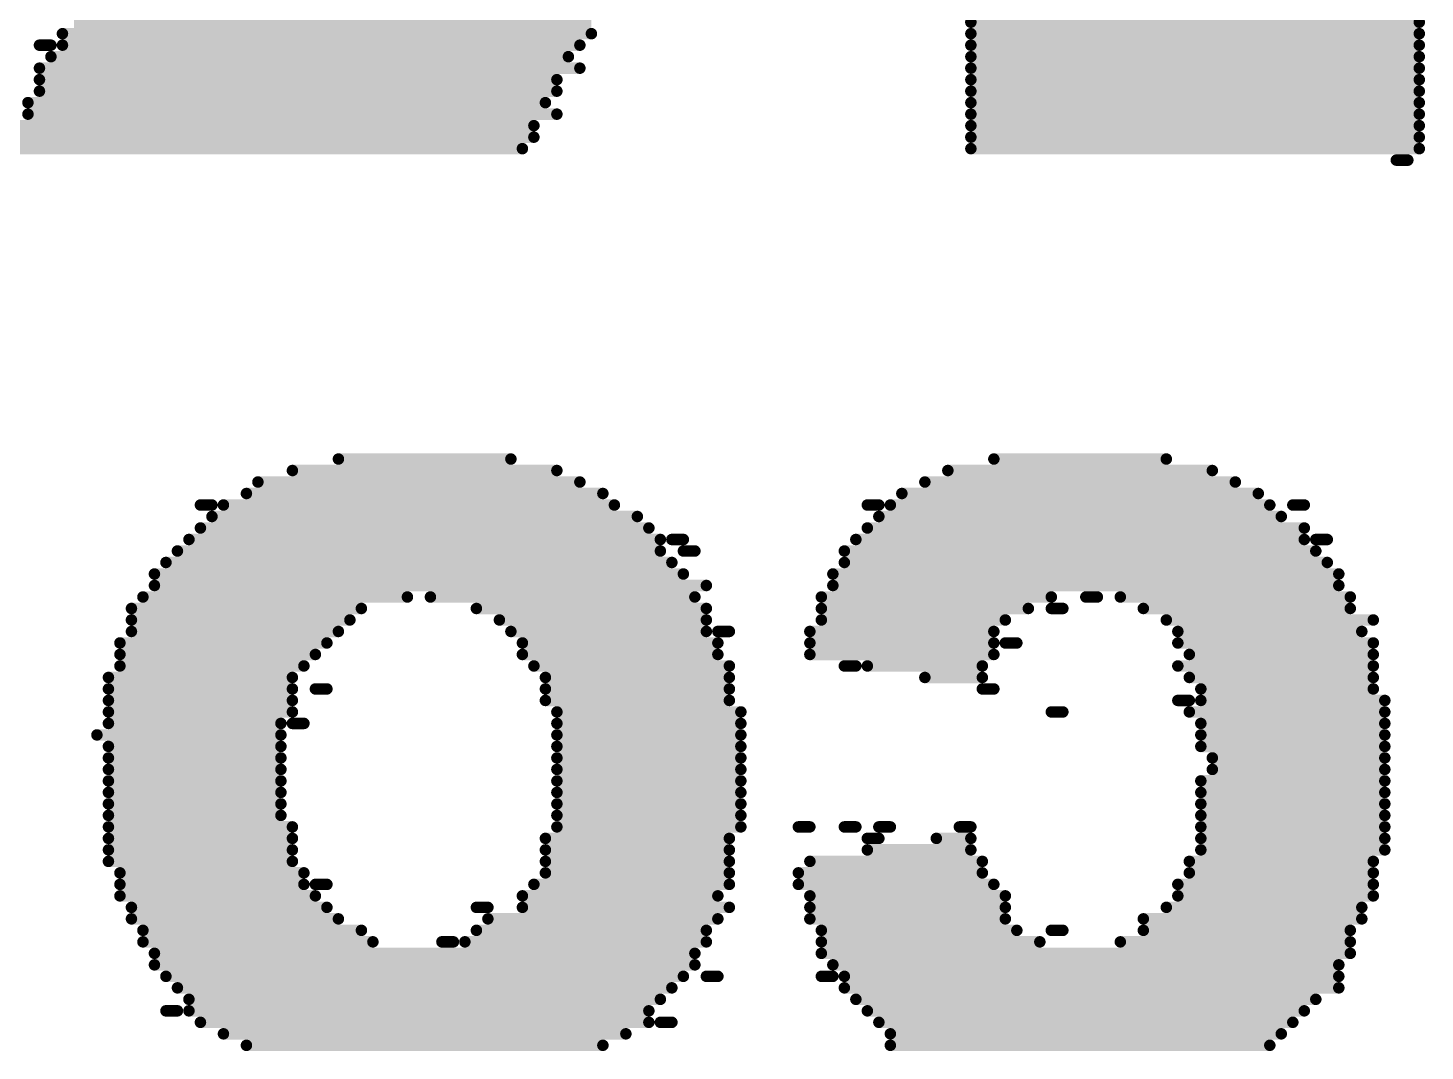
# Model space of a CAD drawing. Header units: inches. Extents: x -5 to 433, y -20 to 71.
# Drawn here: x 15.353 to 18.439, y 50.057 to 52.318 of the extents above; entities that cross this region are included whole.
import ezdxf

# ---------------------------------------------------------------- set-up
doc = ezdxf.new("R2010")
doc.units = ezdxf.units.IN
doc.layers.add('Bottom Overlay', color=54, linetype='Continuous')

msp = doc.modelspace()

# ---------------------------------------------------------------- linework, layer by layer
at = {"layer": 'Bottom Overlay', "const_width": 0.0254}
for points in [[(15.4546, 52.3304), (16.5976, 52.3304)], [(17.4358, 52.3304), (18.4264, 52.3304)], [(15.4292, 52.305), (16.5976, 52.305)], [(17.4358, 52.305), (18.4264, 52.305)], [(15.3784, 52.2796), (15.4038, 52.2796)], [(15.4292, 52.2796), (16.5722, 52.2796)], [(17.4358, 52.2796), (18.4264, 52.2796)], [(15.4038, 52.2542), (16.5468, 52.2542)], [(17.4358, 52.2542), (18.4264, 52.2542)], [(15.3784, 52.2288), (16.5722, 52.2288)], [(17.4358, 52.2288), (18.4264, 52.2288)], [(15.3784, 52.2034), (16.5214, 52.2034)], [(15.3784, 52.178), (16.5214, 52.178)], [(17.4358, 52.2034), (18.4264, 52.2034)], [(17.4358, 52.178), (18.4264, 52.178)], [(15.353, 52.1526), (16.496, 52.1526)], [(17.4358, 52.1526), (18.4264, 52.1526)], [(15.353, 52.1272), (16.5214, 52.1272)], [(17.4358, 52.1272), (18.4264, 52.1272)], [(15.3276, 52.1018), (16.4706, 52.1018)], [(17.4358, 52.1018), (18.4264, 52.1018)], [(15.3276, 52.0764), (16.4706, 52.0764)], [(15.3276, 52.051), (16.4452, 52.051)], [(17.4358, 52.0764), (18.4264, 52.0764)], [(17.4358, 52.051), (18.4264, 52.051)], [(18.3756, 52.0256), (18.401, 52.0256)], [(16.0388, 51.3652), (16.4198, 51.3652)], [(17.4866, 51.3652), (17.8676, 51.3652)], [(15.861, 51.3144), (16.5722, 51.3144)], [(15.9372, 51.3398), (16.5214, 51.3398)], [(17.3342, 51.3144), (18.02, 51.3144)], [(17.385, 51.3398), (17.9692, 51.3398)], [(15.8356, 51.289), (16.623, 51.289)], [(17.2834, 51.289), (18.0708, 51.289)], [(15.734, 51.2636), (15.7594, 51.2636)], [(15.7848, 51.2636), (16.6484, 51.2636)], [(17.2072, 51.2636), (17.2326, 51.2636)], [(17.258, 51.2636), (18.0962, 51.2636)], [(18.147, 51.2636), (18.1724, 51.2636)], [(15.7594, 51.2382), (16.6992, 51.2382)], [(17.2326, 51.2382), (18.1216, 51.2382)], [(15.7086, 51.1874), (16.75, 51.1874)], [(15.734, 51.2128), (16.7246, 51.2128)], [(16.7754, 51.1874), (16.8008, 51.1874)], [(17.1818, 51.1874), (18.1724, 51.1874)], [(17.2072, 51.2128), (18.1724, 51.2128)], [(18.1978, 51.1874), (18.2232, 51.1874)], [(15.6832, 51.162), (16.75, 51.162)], [(16.8008, 51.162), (16.8262, 51.162)], [(17.1564, 51.162), (18.1978, 51.162)], [(15.6578, 51.1366), (16.7754, 51.1366)], [(17.1564, 51.1366), (18.2232, 51.1366)], [(15.6324, 51.1112), (16.8008, 51.1112)], [(17.131, 51.1112), (18.2486, 51.1112)], [(15.6324, 51.0858), (16.8516, 51.0858)], [(17.131, 51.0858), (18.2486, 51.0858)], [(15.5816, 51.035), (16.0896, 51.035)], [(15.607, 51.0604), (16.1912, 51.0604)], [(16.242, 51.0604), (16.8262, 51.0604)], [(16.3436, 51.035), (16.8516, 51.035)], [(17.1056, 51.0604), (17.6136, 51.0604)], [(17.1056, 51.035), (17.5628, 51.035)], [(17.6136, 51.035), (17.639, 51.035)], [(17.6898, 51.0604), (17.7152, 51.0604)], [(17.766, 51.0604), (18.274, 51.0604)], [(17.8168, 51.035), (18.274, 51.035)], [(15.5816, 51.0096), (16.0642, 51.0096)], [(16.3944, 51.0096), (16.8516, 51.0096)], [(17.1056, 51.0096), (17.512, 51.0096)], [(17.8676, 51.0096), (18.3248, 51.0096)], [(15.5816, 50.9842), (16.0388, 50.9842)], [(16.4198, 50.9842), (16.8516, 50.9842)], [(16.877, 50.9842), (16.9024, 50.9842)], [(17.0802, 50.9842), (17.4866, 50.9842)], [(17.893, 50.9842), (18.2994, 50.9842)], [(15.5562, 50.9588), (16.0134, 50.9588)], [(16.4452, 50.9588), (16.877, 50.9588)], [(17.0802, 50.9588), (17.4866, 50.9588)], [(17.512, 50.9588), (17.5374, 50.9588)], [(17.893, 50.9588), (18.3248, 50.9588)], [(15.5562, 50.9334), (15.988, 50.9334)], [(15.5562, 50.908), (15.9626, 50.908)], [(16.4452, 50.9334), (16.877, 50.9334)], [(16.4706, 50.908), (16.9024, 50.908)], [(17.0802, 50.9334), (17.4866, 50.9334)], [(17.1564, 50.908), (17.1818, 50.908)], [(17.2072, 50.908), (17.4612, 50.908)], [(17.893, 50.908), (18.3248, 50.908)], [(17.9184, 50.9334), (18.3248, 50.9334)], [(15.5308, 50.8826), (15.9372, 50.8826)], [(16.496, 50.8826), (16.9024, 50.8826)], [(17.3342, 50.8826), (17.4612, 50.8826)], [(17.9184, 50.8826), (18.3248, 50.8826)], [(15.5308, 50.8572), (15.9372, 50.8572)], [(15.988, 50.8572), (16.0134, 50.8572)], [(16.496, 50.8572), (16.9024, 50.8572)], [(17.4612, 50.8572), (17.4866, 50.8572)], [(17.9438, 50.8572), (18.3248, 50.8572)], [(15.5308, 50.8318), (15.9372, 50.8318)], [(16.496, 50.8318), (16.9024, 50.8318)], [(17.893, 50.8318), (17.9184, 50.8318)], [(17.9438, 50.8318), (18.3502, 50.8318)], [(15.5308, 50.8064), (15.9372, 50.8064)], [(16.5214, 50.8064), (16.9278, 50.8064)], [(17.6136, 50.8064), (17.639, 50.8064)], [(17.9184, 50.8064), (18.3502, 50.8064)], [(15.5054, 50.7556), (15.9118, 50.7556)], [(15.5308, 50.781), (15.9118, 50.781)], [(15.9372, 50.781), (15.9626, 50.781)], [(16.5214, 50.781), (16.9278, 50.781)], [(16.5214, 50.7556), (16.9278, 50.7556)], [(17.9438, 50.781), (18.3502, 50.781)], [(17.9438, 50.7556), (18.3502, 50.7556)], [(15.5308, 50.7302), (15.9118, 50.7302)], [(16.5214, 50.7302), (16.9278, 50.7302)], [(17.9438, 50.7302), (18.3502, 50.7302)], [(15.5308, 50.7048), (15.9118, 50.7048)], [(16.5214, 50.7048), (16.9278, 50.7048)], [(17.9692, 50.7048), (18.3502, 50.7048)], [(15.5308, 50.6794), (15.9118, 50.6794)], [(16.5214, 50.6794), (16.9278, 50.6794)], [(17.9692, 50.6794), (18.3502, 50.6794)], [(15.5308, 50.654), (15.9118, 50.654)], [(16.5214, 50.654), (16.9278, 50.654)], [(17.9438, 50.654), (18.3502, 50.654)], [(15.5308, 50.6286), (15.9118, 50.6286)], [(15.5308, 50.6032), (15.9118, 50.6032)], [(16.5214, 50.6286), (16.9278, 50.6286)], [(16.5214, 50.6032), (16.9278, 50.6032)], [(17.9438, 50.6286), (18.3502, 50.6286)], [(17.9438, 50.6032), (18.3502, 50.6032)], [(15.5308, 50.5778), (15.9118, 50.5778)], [(16.5214, 50.5778), (16.9278, 50.5778)], [(17.9438, 50.5778), (18.3502, 50.5778)], [(15.5308, 50.5524), (15.9372, 50.5524)], [(16.5214, 50.5524), (16.9278, 50.5524)], [(17.0548, 50.5524), (17.0802, 50.5524)], [(17.1564, 50.5524), (17.1818, 50.5524)], [(17.2326, 50.5524), (17.258, 50.5524)], [(17.4104, 50.5524), (17.4358, 50.5524)], [(17.9438, 50.5524), (18.3502, 50.5524)], [(15.5308, 50.527), (15.9372, 50.527)], [(16.496, 50.527), (16.9024, 50.527)], [(17.2072, 50.527), (17.2326, 50.527)], [(17.3596, 50.527), (17.4358, 50.527)], [(17.9438, 50.527), (18.3502, 50.527)], [(15.5308, 50.5016), (15.9372, 50.5016)], [(15.5308, 50.4762), (15.9372, 50.4762)], [(16.496, 50.5016), (16.9024, 50.5016)], [(16.496, 50.4762), (16.9024, 50.4762)], [(17.0802, 50.4762), (17.4612, 50.4762)], [(17.2072, 50.5016), (17.4358, 50.5016)], [(17.9184, 50.4762), (18.3248, 50.4762)], [(17.9438, 50.5016), (18.3502, 50.5016)], [(15.5562, 50.4508), (15.9626, 50.4508)], [(16.496, 50.4508), (16.9024, 50.4508)], [(17.0548, 50.4508), (17.4612, 50.4508)], [(17.9184, 50.4508), (18.3248, 50.4508)], [(15.5562, 50.4254), (15.9626, 50.4254)], [(15.988, 50.4254), (16.0134, 50.4254)], [(16.4706, 50.4254), (16.9024, 50.4254)], [(17.0548, 50.4254), (17.4866, 50.4254)], [(17.893, 50.4254), (18.3248, 50.4254)], [(15.5562, 50.4), (15.988, 50.4)], [(16.4452, 50.4), (16.877, 50.4)], [(17.0802, 50.4), (17.512, 50.4)], [(17.893, 50.4), (18.3248, 50.4)], [(15.5816, 50.3746), (16.0134, 50.3746)], [(16.3436, 50.3746), (16.369, 50.3746)], [(16.4452, 50.3746), (16.9024, 50.3746)], [(17.0802, 50.3746), (17.512, 50.3746)], [(17.8676, 50.3746), (18.2994, 50.3746)], [(15.5816, 50.3492), (16.0388, 50.3492)], [(15.607, 50.3238), (16.0896, 50.3238)], [(16.3436, 50.3238), (16.8516, 50.3238)], [(16.369, 50.3492), (16.877, 50.3492)], [(17.0802, 50.3492), (17.512, 50.3492)], [(17.1056, 50.3238), (17.5374, 50.3238)], [(17.6136, 50.3238), (17.639, 50.3238)], [(17.8168, 50.3492), (18.2994, 50.3492)], [(17.8168, 50.3238), (18.274, 50.3238)], [(15.607, 50.2984), (16.115, 50.2984)], [(16.2674, 50.2984), (16.2928, 50.2984)], [(16.3182, 50.2984), (16.8516, 50.2984)], [(17.1056, 50.2984), (17.5882, 50.2984)], [(17.766, 50.2984), (18.274, 50.2984)], [(15.6324, 50.273), (16.8262, 50.273)], [(17.1056, 50.273), (18.274, 50.273)], [(15.6324, 50.2476), (16.8262, 50.2476)], [(17.131, 50.2476), (18.2486, 50.2476)], [(15.6578, 50.2222), (16.8008, 50.2222)], [(16.8516, 50.2222), (16.877, 50.2222)], [(17.1056, 50.2222), (17.131, 50.2222)], [(17.1564, 50.2222), (18.2486, 50.2222)], [(15.6832, 50.1968), (16.7754, 50.1968)], [(15.7086, 50.1714), (16.75, 50.1714)], [(17.1564, 50.1968), (18.2486, 50.1968)], [(17.1818, 50.1714), (18.1978, 50.1714)], [(15.6578, 50.146), (15.6832, 50.146)], [(15.7086, 50.146), (16.7246, 50.146)], [(17.2072, 50.146), (18.1724, 50.146)], [(15.734, 50.1206), (16.7246, 50.1206)], [(16.75, 50.1206), (16.7754, 50.1206)], [(17.2326, 50.1206), (18.147, 50.1206)], [(15.7848, 50.0952), (16.6738, 50.0952)], [(17.258, 50.0952), (18.1216, 50.0952)], [(15.8356, 50.0698), (16.623, 50.0698)], [(17.258, 50.0698), (18.0962, 50.0698)]]:
    msp.add_lwpolyline(points, dxfattribs=at)
at = {"layer": 'Bottom Overlay', "const_width": 0.0127}
for points in [[(17.4295, 52.3304, 1), (17.4422, 52.3304, 1)], [(18.4201, 52.3304, 1), (18.4328, 52.3304, 1)], [(15.4229, 52.305, 1), (15.4356, 52.305, 1)], [(16.5913, 52.305, 1), (16.604, 52.305, 1)], [(17.4295, 52.305, 1), (17.4422, 52.305, 1)], [(18.4201, 52.305, 1), (18.4328, 52.305, 1)], [(15.3721, 52.2796, 1), (15.3848, 52.2796, 1)], [(15.3975, 52.2796, 1), (15.4102, 52.2796, 1)], [(15.4229, 52.2796, 1), (15.4356, 52.2796, 1)], [(16.5659, 52.2796, 1), (16.5786, 52.2796, 1)], [(17.4295, 52.2796, 1), (17.4422, 52.2796, 1)], [(18.4201, 52.2796, 1), (18.4328, 52.2796, 1)], [(15.3975, 52.2542, 1), (15.4102, 52.2542, 1)], [(16.5405, 52.2542, 1), (16.5532, 52.2542, 1)], [(17.4295, 52.2542, 1), (17.4422, 52.2542, 1)], [(18.4201, 52.2542, 1), (18.4328, 52.2542, 1)], [(15.3721, 52.2288, 1), (15.3848, 52.2288, 1)], [(16.5659, 52.2288, 1), (16.5786, 52.2288, 1)], [(17.4295, 52.2288, 1), (17.4422, 52.2288, 1)], [(18.4201, 52.2288, 1), (18.4328, 52.2288, 1)], [(15.3721, 52.2034, 1), (15.3848, 52.2034, 1)], [(15.3721, 52.178, 1), (15.3848, 52.178, 1)], [(16.5151, 52.2034, 1), (16.5278, 52.2034, 1)], [(16.5151, 52.178, 1), (16.5278, 52.178, 1)], [(17.4295, 52.2034, 1), (17.4422, 52.2034, 1)], [(17.4295, 52.178, 1), (17.4422, 52.178, 1)], [(18.4201, 52.2034, 1), (18.4328, 52.2034, 1)], [(18.4201, 52.178, 1), (18.4328, 52.178, 1)], [(15.3467, 52.1526, 1), (15.3594, 52.1526, 1)], [(16.4897, 52.1526, 1), (16.5024, 52.1526, 1)], [(17.4295, 52.1526, 1), (17.4422, 52.1526, 1)], [(18.4201, 52.1526, 1), (18.4328, 52.1526, 1)], [(15.3467, 52.1272, 1), (15.3594, 52.1272, 1)], [(16.5151, 52.1272, 1), (16.5278, 52.1272, 1)], [(17.4295, 52.1272, 1), (17.4422, 52.1272, 1)], [(18.4201, 52.1272, 1), (18.4328, 52.1272, 1)], [(16.4643, 52.1018, 1), (16.477, 52.1018, 1)], [(17.4295, 52.1018, 1), (17.4422, 52.1018, 1)], [(18.4201, 52.1018, 1), (18.4328, 52.1018, 1)], [(16.4389, 52.051, 1), (16.4516, 52.051, 1)], [(16.4643, 52.0764, 1), (16.477, 52.0764, 1)], [(17.4295, 52.0764, 1), (17.4422, 52.0764, 1)], [(17.4295, 52.051, 1), (17.4422, 52.051, 1)], [(18.4201, 52.0764, 1), (18.4328, 52.0764, 1)], [(18.4201, 52.051, 1), (18.4328, 52.051, 1)], [(18.3693, 52.0256, 1), (18.382, 52.0256, 1)], [(18.3947, 52.0256, 1), (18.4074, 52.0256, 1)], [(16.0325, 51.3652, 1), (16.0452, 51.3652, 1)], [(16.4135, 51.3652, 1), (16.4262, 51.3652, 1)], [(17.4803, 51.3652, 1), (17.493, 51.3652, 1)], [(17.8613, 51.3652, 1), (17.874, 51.3652, 1)], [(15.8547, 51.3144, 1), (15.8674, 51.3144, 1)], [(15.9309, 51.3398, 1), (15.9436, 51.3398, 1)], [(16.5151, 51.3398, 1), (16.5278, 51.3398, 1)], [(16.5659, 51.3144, 1), (16.5786, 51.3144, 1)], [(17.3279, 51.3144, 1), (17.3406, 51.3144, 1)], [(17.3787, 51.3398, 1), (17.3914, 51.3398, 1)], [(17.9629, 51.3398, 1), (17.9756, 51.3398, 1)], [(18.0137, 51.3144, 1), (18.0264, 51.3144, 1)], [(15.8293, 51.289, 1), (15.842, 51.289, 1)], [(16.6167, 51.289, 1), (16.6294, 51.289, 1)], [(17.2771, 51.289, 1), (17.2898, 51.289, 1)], [(18.0645, 51.289, 1), (18.0772, 51.289, 1)], [(15.7277, 51.2636, 1), (15.7404, 51.2636, 1)], [(15.7531, 51.2636, 1), (15.7658, 51.2636, 1)], [(15.7785, 51.2636, 1), (15.7912, 51.2636, 1)], [(16.6421, 51.2636, 1), (16.6548, 51.2636, 1)], [(17.2009, 51.2636, 1), (17.2136, 51.2636, 1)], [(17.2263, 51.2636, 1), (17.239, 51.2636, 1)], [(17.2517, 51.2636, 1), (17.2644, 51.2636, 1)], [(18.0899, 51.2636, 1), (18.1026, 51.2636, 1)], [(18.1407, 51.2636, 1), (18.1534, 51.2636, 1)], [(18.1661, 51.2636, 1), (18.1788, 51.2636, 1)], [(15.7531, 51.2382, 1), (15.7658, 51.2382, 1)], [(16.6929, 51.2382, 1), (16.7056, 51.2382, 1)], [(17.2263, 51.2382, 1), (17.239, 51.2382, 1)], [(18.1153, 51.2382, 1), (18.128, 51.2382, 1)], [(15.7023, 51.1874, 1), (15.715, 51.1874, 1)], [(15.7277, 51.2128, 1), (15.7404, 51.2128, 1)], [(16.7183, 51.2128, 1), (16.731, 51.2128, 1)], [(16.7437, 51.1874, 1), (16.7564, 51.1874, 1)], [(16.7691, 51.1874, 1), (16.7818, 51.1874, 1)], [(16.7945, 51.1874, 1), (16.8072, 51.1874, 1)], [(17.1755, 51.1874, 1), (17.1882, 51.1874, 1)], [(17.2009, 51.2128, 1), (17.2136, 51.2128, 1)], [(18.1661, 51.2128, 1), (18.1788, 51.2128, 1)], [(18.1661, 51.1874, 1), (18.1788, 51.1874, 1)], [(18.1915, 51.1874, 1), (18.2042, 51.1874, 1)], [(18.2169, 51.1874, 1), (18.2296, 51.1874, 1)], [(15.6769, 51.162, 1), (15.6896, 51.162, 1)], [(16.7437, 51.162, 1), (16.7564, 51.162, 1)], [(16.7945, 51.162, 1), (16.8072, 51.162, 1)], [(16.8199, 51.162, 1), (16.8326, 51.162, 1)], [(17.1501, 51.162, 1), (17.1628, 51.162, 1)], [(18.1915, 51.162, 1), (18.2042, 51.162, 1)], [(15.6515, 51.1366, 1), (15.6642, 51.1366, 1)], [(16.7691, 51.1366, 1), (16.7818, 51.1366, 1)], [(17.1501, 51.1366, 1), (17.1628, 51.1366, 1)], [(18.2169, 51.1366, 1), (18.2296, 51.1366, 1)], [(15.6261, 51.1112, 1), (15.6388, 51.1112, 1)], [(16.7945, 51.1112, 1), (16.8072, 51.1112, 1)], [(17.1247, 51.1112, 1), (17.1374, 51.1112, 1)], [(18.2423, 51.1112, 1), (18.255, 51.1112, 1)], [(15.6261, 51.0858, 1), (15.6388, 51.0858, 1)], [(16.8453, 51.0858, 1), (16.858, 51.0858, 1)], [(17.1247, 51.0858, 1), (17.1374, 51.0858, 1)], [(18.2423, 51.0858, 1), (18.255, 51.0858, 1)], [(15.5753, 51.035, 1), (15.588, 51.035, 1)], [(15.6007, 51.0604, 1), (15.6134, 51.0604, 1)], [(16.0833, 51.035, 1), (16.096, 51.035, 1)], [(16.1849, 51.0604, 1), (16.1976, 51.0604, 1)], [(16.2357, 51.0604, 1), (16.2484, 51.0604, 1)], [(16.3373, 51.035, 1), (16.35, 51.035, 1)], [(16.8199, 51.0604, 1), (16.8326, 51.0604, 1)], [(16.8453, 51.035, 1), (16.858, 51.035, 1)], [(17.0993, 51.0604, 1), (17.112, 51.0604, 1)], [(17.0993, 51.035, 1), (17.112, 51.035, 1)], [(17.5565, 51.035, 1), (17.5692, 51.035, 1)], [(17.6073, 51.0604, 1), (17.62, 51.0604, 1)], [(17.6073, 51.035, 1), (17.62, 51.035, 1)], [(17.6327, 51.035, 1), (17.6454, 51.035, 1)], [(17.6835, 51.0604, 1), (17.6962, 51.0604, 1)], [(17.7089, 51.0604, 1), (17.7216, 51.0604, 1)], [(17.7597, 51.0604, 1), (17.7724, 51.0604, 1)], [(17.8105, 51.035, 1), (17.8232, 51.035, 1)], [(18.2677, 51.0604, 1), (18.2804, 51.0604, 1)], [(18.2677, 51.035, 1), (18.2804, 51.035, 1)], [(15.5753, 51.0096, 1), (15.588, 51.0096, 1)], [(16.0579, 51.0096, 1), (16.0706, 51.0096, 1)], [(16.3881, 51.0096, 1), (16.4008, 51.0096, 1)], [(16.8453, 51.0096, 1), (16.858, 51.0096, 1)], [(17.0993, 51.0096, 1), (17.112, 51.0096, 1)], [(17.5057, 51.0096, 1), (17.5184, 51.0096, 1)], [(17.8613, 51.0096, 1), (17.874, 51.0096, 1)], [(18.3185, 51.0096, 1), (18.3312, 51.0096, 1)], [(15.5753, 50.9842, 1), (15.588, 50.9842, 1)], [(16.0325, 50.9842, 1), (16.0452, 50.9842, 1)], [(16.4135, 50.9842, 1), (16.4262, 50.9842, 1)], [(16.8453, 50.9842, 1), (16.858, 50.9842, 1)], [(16.8707, 50.9842, 1), (16.8834, 50.9842, 1)], [(16.8961, 50.9842, 1), (16.9088, 50.9842, 1)], [(17.0739, 50.9842, 1), (17.0866, 50.9842, 1)], [(17.4803, 50.9842, 1), (17.493, 50.9842, 1)], [(17.8867, 50.9842, 1), (17.8994, 50.9842, 1)], [(18.2931, 50.9842, 1), (18.3058, 50.9842, 1)], [(15.5499, 50.9588, 1), (15.5626, 50.9588, 1)], [(16.0071, 50.9588, 1), (16.0198, 50.9588, 1)], [(16.4389, 50.9588, 1), (16.4516, 50.9588, 1)], [(16.8707, 50.9588, 1), (16.8834, 50.9588, 1)], [(17.0739, 50.9588, 1), (17.0866, 50.9588, 1)], [(17.4803, 50.9588, 1), (17.493, 50.9588, 1)], [(17.5057, 50.9588, 1), (17.5184, 50.9588, 1)], [(17.5311, 50.9588, 1), (17.5438, 50.9588, 1)], [(17.8867, 50.9588, 1), (17.8994, 50.9588, 1)], [(18.3185, 50.9588, 1), (18.3312, 50.9588, 1)], [(15.5499, 50.9334, 1), (15.5626, 50.9334, 1)], [(15.5499, 50.908, 1), (15.5626, 50.908, 1)], [(15.9563, 50.908, 1), (15.969, 50.908, 1)], [(15.9817, 50.9334, 1), (15.9944, 50.9334, 1)], [(16.4389, 50.9334, 1), (16.4516, 50.9334, 1)], [(16.4643, 50.908, 1), (16.477, 50.908, 1)], [(16.8707, 50.9334, 1), (16.8834, 50.9334, 1)], [(16.8961, 50.908, 1), (16.9088, 50.908, 1)], [(17.0739, 50.9334, 1), (17.0866, 50.9334, 1)], [(17.1501, 50.908, 1), (17.1628, 50.908, 1)], [(17.1755, 50.908, 1), (17.1882, 50.908, 1)], [(17.2009, 50.908, 1), (17.2136, 50.908, 1)], [(17.4549, 50.908, 1), (17.4676, 50.908, 1)], [(17.4803, 50.9334, 1), (17.493, 50.9334, 1)], [(17.8867, 50.908, 1), (17.8994, 50.908, 1)], [(17.9121, 50.9334, 1), (17.9248, 50.9334, 1)], [(18.3185, 50.9334, 1), (18.3312, 50.9334, 1)], [(18.3185, 50.908, 1), (18.3312, 50.908, 1)], [(15.5245, 50.8826, 1), (15.5372, 50.8826, 1)], [(15.9309, 50.8826, 1), (15.9436, 50.8826, 1)], [(16.4897, 50.8826, 1), (16.5024, 50.8826, 1)], [(16.8961, 50.8826, 1), (16.9088, 50.8826, 1)], [(17.3279, 50.8826, 1), (17.3406, 50.8826, 1)], [(17.4549, 50.8826, 1), (17.4676, 50.8826, 1)], [(17.9121, 50.8826, 1), (17.9248, 50.8826, 1)], [(18.3185, 50.8826, 1), (18.3312, 50.8826, 1)], [(15.5245, 50.8572, 1), (15.5372, 50.8572, 1)], [(15.9309, 50.8572, 1), (15.9436, 50.8572, 1)], [(15.9817, 50.8572, 1), (15.9944, 50.8572, 1)], [(16.0071, 50.8572, 1), (16.0198, 50.8572, 1)], [(16.4897, 50.8572, 1), (16.5024, 50.8572, 1)], [(16.8961, 50.8572, 1), (16.9088, 50.8572, 1)], [(17.4549, 50.8572, 1), (17.4676, 50.8572, 1)], [(17.4803, 50.8572, 1), (17.493, 50.8572, 1)], [(17.9375, 50.8572, 1), (17.9502, 50.8572, 1)], [(18.3185, 50.8572, 1), (18.3312, 50.8572, 1)], [(15.5245, 50.8318, 1), (15.5372, 50.8318, 1)], [(15.9309, 50.8318, 1), (15.9436, 50.8318, 1)], [(16.4897, 50.8318, 1), (16.5024, 50.8318, 1)], [(16.8961, 50.8318, 1), (16.9088, 50.8318, 1)], [(17.8867, 50.8318, 1), (17.8994, 50.8318, 1)], [(17.9121, 50.8318, 1), (17.9248, 50.8318, 1)], [(17.9375, 50.8318, 1), (17.9502, 50.8318, 1)], [(18.3439, 50.8318, 1), (18.3566, 50.8318, 1)], [(15.5245, 50.8064, 1), (15.5372, 50.8064, 1)], [(15.9309, 50.8064, 1), (15.9436, 50.8064, 1)], [(16.5151, 50.8064, 1), (16.5278, 50.8064, 1)], [(16.9215, 50.8064, 1), (16.9342, 50.8064, 1)], [(17.6073, 50.8064, 1), (17.62, 50.8064, 1)], [(17.6327, 50.8064, 1), (17.6454, 50.8064, 1)], [(17.9121, 50.8064, 1), (17.9248, 50.8064, 1)], [(18.3439, 50.8064, 1), (18.3566, 50.8064, 1)], [(15.4991, 50.7556, 1), (15.5118, 50.7556, 1)], [(15.5245, 50.781, 1), (15.5372, 50.781, 1)], [(15.9055, 50.781, 1), (15.9182, 50.781, 1)], [(15.9055, 50.7556, 1), (15.9182, 50.7556, 1)], [(15.9309, 50.781, 1), (15.9436, 50.781, 1)], [(15.9563, 50.781, 1), (15.969, 50.781, 1)], [(16.5151, 50.781, 1), (16.5278, 50.781, 1)], [(16.5151, 50.7556, 1), (16.5278, 50.7556, 1)], [(16.9215, 50.781, 1), (16.9342, 50.781, 1)], [(16.9215, 50.7556, 1), (16.9342, 50.7556, 1)], [(17.9375, 50.781, 1), (17.9502, 50.781, 1)], [(17.9375, 50.7556, 1), (17.9502, 50.7556, 1)], [(18.3439, 50.781, 1), (18.3566, 50.781, 1)], [(18.3439, 50.7556, 1), (18.3566, 50.7556, 1)], [(15.5245, 50.7302, 1), (15.5372, 50.7302, 1)], [(15.9055, 50.7302, 1), (15.9182, 50.7302, 1)], [(16.5151, 50.7302, 1), (16.5278, 50.7302, 1)], [(16.9215, 50.7302, 1), (16.9342, 50.7302, 1)], [(17.9375, 50.7302, 1), (17.9502, 50.7302, 1)], [(18.3439, 50.7302, 1), (18.3566, 50.7302, 1)], [(15.5245, 50.7048, 1), (15.5372, 50.7048, 1)], [(15.9055, 50.7048, 1), (15.9182, 50.7048, 1)], [(16.5151, 50.7048, 1), (16.5278, 50.7048, 1)], [(16.9215, 50.7048, 1), (16.9342, 50.7048, 1)], [(17.9629, 50.7048, 1), (17.9756, 50.7048, 1)], [(18.3439, 50.7048, 1), (18.3566, 50.7048, 1)], [(15.5245, 50.6794, 1), (15.5372, 50.6794, 1)], [(15.9055, 50.6794, 1), (15.9182, 50.6794, 1)], [(16.5151, 50.6794, 1), (16.5278, 50.6794, 1)], [(16.9215, 50.6794, 1), (16.9342, 50.6794, 1)], [(17.9629, 50.6794, 1), (17.9756, 50.6794, 1)], [(18.3439, 50.6794, 1), (18.3566, 50.6794, 1)], [(15.5245, 50.654, 1), (15.5372, 50.654, 1)], [(15.9055, 50.654, 1), (15.9182, 50.654, 1)], [(16.5151, 50.654, 1), (16.5278, 50.654, 1)], [(16.9215, 50.654, 1), (16.9342, 50.654, 1)], [(17.9375, 50.654, 1), (17.9502, 50.654, 1)], [(18.3439, 50.654, 1), (18.3566, 50.654, 1)], [(15.5245, 50.6286, 1), (15.5372, 50.6286, 1)], [(15.5245, 50.6032, 1), (15.5372, 50.6032, 1)], [(15.9055, 50.6286, 1), (15.9182, 50.6286, 1)], [(15.9055, 50.6032, 1), (15.9182, 50.6032, 1)], [(16.5151, 50.6286, 1), (16.5278, 50.6286, 1)], [(16.5151, 50.6032, 1), (16.5278, 50.6032, 1)], [(16.9215, 50.6286, 1), (16.9342, 50.6286, 1)], [(16.9215, 50.6032, 1), (16.9342, 50.6032, 1)], [(17.9375, 50.6286, 1), (17.9502, 50.6286, 1)], [(17.9375, 50.6032, 1), (17.9502, 50.6032, 1)], [(18.3439, 50.6286, 1), (18.3566, 50.6286, 1)], [(18.3439, 50.6032, 1), (18.3566, 50.6032, 1)], [(15.5245, 50.5778, 1), (15.5372, 50.5778, 1)], [(15.9055, 50.5778, 1), (15.9182, 50.5778, 1)], [(16.5151, 50.5778, 1), (16.5278, 50.5778, 1)], [(16.9215, 50.5778, 1), (16.9342, 50.5778, 1)], [(17.9375, 50.5778, 1), (17.9502, 50.5778, 1)], [(18.3439, 50.5778, 1), (18.3566, 50.5778, 1)], [(15.5245, 50.5524, 1), (15.5372, 50.5524, 1)], [(15.9309, 50.5524, 1), (15.9436, 50.5524, 1)], [(16.5151, 50.5524, 1), (16.5278, 50.5524, 1)], [(16.9215, 50.5524, 1), (16.9342, 50.5524, 1)], [(17.0485, 50.5524, 1), (17.0612, 50.5524, 1)], [(17.0739, 50.5524, 1), (17.0866, 50.5524, 1)], [(17.1501, 50.5524, 1), (17.1628, 50.5524, 1)], [(17.1755, 50.5524, 1), (17.1882, 50.5524, 1)], [(17.2263, 50.5524, 1), (17.239, 50.5524, 1)], [(17.2517, 50.5524, 1), (17.2644, 50.5524, 1)], [(17.4041, 50.5524, 1), (17.4168, 50.5524, 1)], [(17.4295, 50.5524, 1), (17.4422, 50.5524, 1)], [(17.9375, 50.5524, 1), (17.9502, 50.5524, 1)], [(18.3439, 50.5524, 1), (18.3566, 50.5524, 1)], [(15.5245, 50.527, 1), (15.5372, 50.527, 1)], [(15.9309, 50.527, 1), (15.9436, 50.527, 1)], [(16.4897, 50.527, 1), (16.5024, 50.527, 1)], [(16.8961, 50.527, 1), (16.9088, 50.527, 1)], [(17.2009, 50.527, 1), (17.2136, 50.527, 1)], [(17.2263, 50.527, 1), (17.239, 50.527, 1)], [(17.3533, 50.527, 1), (17.366, 50.527, 1)], [(17.4295, 50.527, 1), (17.4422, 50.527, 1)], [(17.9375, 50.527, 1), (17.9502, 50.527, 1)], [(18.3439, 50.527, 1), (18.3566, 50.527, 1)], [(15.5245, 50.5016, 1), (15.5372, 50.5016, 1)], [(15.5245, 50.4762, 1), (15.5372, 50.4762, 1)], [(15.9309, 50.5016, 1), (15.9436, 50.5016, 1)], [(15.9309, 50.4762, 1), (15.9436, 50.4762, 1)], [(16.4897, 50.5016, 1), (16.5024, 50.5016, 1)], [(16.4897, 50.4762, 1), (16.5024, 50.4762, 1)], [(16.8961, 50.5016, 1), (16.9088, 50.5016, 1)], [(16.8961, 50.4762, 1), (16.9088, 50.4762, 1)], [(17.0739, 50.4762, 1), (17.0866, 50.4762, 1)], [(17.2009, 50.5016, 1), (17.2136, 50.5016, 1)], [(17.4295, 50.5016, 1), (17.4422, 50.5016, 1)], [(17.4549, 50.4762, 1), (17.4676, 50.4762, 1)], [(17.9121, 50.4762, 1), (17.9248, 50.4762, 1)], [(17.9375, 50.5016, 1), (17.9502, 50.5016, 1)], [(18.3185, 50.4762, 1), (18.3312, 50.4762, 1)], [(18.3439, 50.5016, 1), (18.3566, 50.5016, 1)], [(15.5499, 50.4508, 1), (15.5626, 50.4508, 1)], [(15.9563, 50.4508, 1), (15.969, 50.4508, 1)], [(16.4897, 50.4508, 1), (16.5024, 50.4508, 1)], [(16.8961, 50.4508, 1), (16.9088, 50.4508, 1)], [(17.0485, 50.4508, 1), (17.0612, 50.4508, 1)], [(17.4549, 50.4508, 1), (17.4676, 50.4508, 1)], [(17.9121, 50.4508, 1), (17.9248, 50.4508, 1)], [(18.3185, 50.4508, 1), (18.3312, 50.4508, 1)], [(15.5499, 50.4254, 1), (15.5626, 50.4254, 1)], [(15.9563, 50.4254, 1), (15.969, 50.4254, 1)], [(15.9817, 50.4254, 1), (15.9944, 50.4254, 1)], [(16.0071, 50.4254, 1), (16.0198, 50.4254, 1)], [(16.4643, 50.4254, 1), (16.477, 50.4254, 1)], [(16.8961, 50.4254, 1), (16.9088, 50.4254, 1)], [(17.0485, 50.4254, 1), (17.0612, 50.4254, 1)], [(17.4803, 50.4254, 1), (17.493, 50.4254, 1)], [(17.8867, 50.4254, 1), (17.8994, 50.4254, 1)], [(18.3185, 50.4254, 1), (18.3312, 50.4254, 1)], [(15.5499, 50.4, 1), (15.5626, 50.4, 1)], [(15.9817, 50.4, 1), (15.9944, 50.4, 1)], [(16.4389, 50.4, 1), (16.4516, 50.4, 1)], [(16.8707, 50.4, 1), (16.8834, 50.4, 1)], [(17.0739, 50.4, 1), (17.0866, 50.4, 1)], [(17.5057, 50.4, 1), (17.5184, 50.4, 1)], [(17.8867, 50.4, 1), (17.8994, 50.4, 1)], [(18.3185, 50.4, 1), (18.3312, 50.4, 1)], [(15.5753, 50.3746, 1), (15.588, 50.3746, 1)], [(16.0071, 50.3746, 1), (16.0198, 50.3746, 1)], [(16.3373, 50.3746, 1), (16.35, 50.3746, 1)], [(16.3627, 50.3746, 1), (16.3754, 50.3746, 1)], [(16.4389, 50.3746, 1), (16.4516, 50.3746, 1)], [(16.8961, 50.3746, 1), (16.9088, 50.3746, 1)], [(17.0739, 50.3746, 1), (17.0866, 50.3746, 1)], [(17.5057, 50.3746, 1), (17.5184, 50.3746, 1)], [(17.8613, 50.3746, 1), (17.874, 50.3746, 1)], [(18.2931, 50.3746, 1), (18.3058, 50.3746, 1)], [(15.5753, 50.3492, 1), (15.588, 50.3492, 1)], [(15.6007, 50.3238, 1), (15.6134, 50.3238, 1)], [(16.0325, 50.3492, 1), (16.0452, 50.3492, 1)], [(16.0833, 50.3238, 1), (16.096, 50.3238, 1)], [(16.3373, 50.3238, 1), (16.35, 50.3238, 1)], [(16.3627, 50.3492, 1), (16.3754, 50.3492, 1)], [(16.8453, 50.3238, 1), (16.858, 50.3238, 1)], [(16.8707, 50.3492, 1), (16.8834, 50.3492, 1)], [(17.0739, 50.3492, 1), (17.0866, 50.3492, 1)], [(17.0993, 50.3238, 1), (17.112, 50.3238, 1)], [(17.5057, 50.3492, 1), (17.5184, 50.3492, 1)], [(17.5311, 50.3238, 1), (17.5438, 50.3238, 1)], [(17.6073, 50.3238, 1), (17.62, 50.3238, 1)], [(17.6327, 50.3238, 1), (17.6454, 50.3238, 1)], [(17.8105, 50.3492, 1), (17.8232, 50.3492, 1)], [(17.8105, 50.3238, 1), (17.8232, 50.3238, 1)], [(18.2677, 50.3238, 1), (18.2804, 50.3238, 1)], [(18.2931, 50.3492, 1), (18.3058, 50.3492, 1)], [(15.6007, 50.2984, 1), (15.6134, 50.2984, 1)], [(16.1087, 50.2984, 1), (16.1214, 50.2984, 1)], [(16.2611, 50.2984, 1), (16.2738, 50.2984, 1)], [(16.2865, 50.2984, 1), (16.2992, 50.2984, 1)], [(16.3119, 50.2984, 1), (16.3246, 50.2984, 1)], [(16.8453, 50.2984, 1), (16.858, 50.2984, 1)], [(17.0993, 50.2984, 1), (17.112, 50.2984, 1)], [(17.5819, 50.2984, 1), (17.5946, 50.2984, 1)], [(17.7597, 50.2984, 1), (17.7724, 50.2984, 1)], [(18.2677, 50.2984, 1), (18.2804, 50.2984, 1)], [(15.6261, 50.273, 1), (15.6388, 50.273, 1)], [(16.8199, 50.273, 1), (16.8326, 50.273, 1)], [(17.0993, 50.273, 1), (17.112, 50.273, 1)], [(18.2677, 50.273, 1), (18.2804, 50.273, 1)], [(15.6261, 50.2476, 1), (15.6388, 50.2476, 1)], [(16.8199, 50.2476, 1), (16.8326, 50.2476, 1)], [(17.1247, 50.2476, 1), (17.1374, 50.2476, 1)], [(18.2423, 50.2476, 1), (18.255, 50.2476, 1)], [(15.6515, 50.2222, 1), (15.6642, 50.2222, 1)], [(16.7945, 50.2222, 1), (16.8072, 50.2222, 1)], [(16.8453, 50.2222, 1), (16.858, 50.2222, 1)], [(16.8707, 50.2222, 1), (16.8834, 50.2222, 1)], [(17.0993, 50.2222, 1), (17.112, 50.2222, 1)], [(17.1247, 50.2222, 1), (17.1374, 50.2222, 1)], [(17.1501, 50.2222, 1), (17.1628, 50.2222, 1)], [(18.2423, 50.2222, 1), (18.255, 50.2222, 1)], [(15.6769, 50.1968, 1), (15.6896, 50.1968, 1)], [(15.7023, 50.1714, 1), (15.715, 50.1714, 1)], [(16.7437, 50.1714, 1), (16.7564, 50.1714, 1)], [(16.7691, 50.1968, 1), (16.7818, 50.1968, 1)], [(17.1501, 50.1968, 1), (17.1628, 50.1968, 1)], [(17.1755, 50.1714, 1), (17.1882, 50.1714, 1)], [(18.1915, 50.1714, 1), (18.2042, 50.1714, 1)], [(18.2423, 50.1968, 1), (18.255, 50.1968, 1)], [(15.6515, 50.146, 1), (15.6642, 50.146, 1)], [(15.6769, 50.146, 1), (15.6896, 50.146, 1)], [(15.7023, 50.146, 1), (15.715, 50.146, 1)], [(16.7183, 50.146, 1), (16.731, 50.146, 1)], [(17.2009, 50.146, 1), (17.2136, 50.146, 1)], [(18.1661, 50.146, 1), (18.1788, 50.146, 1)], [(15.7277, 50.1206, 1), (15.7404, 50.1206, 1)], [(16.7183, 50.1206, 1), (16.731, 50.1206, 1)], [(16.7437, 50.1206, 1), (16.7564, 50.1206, 1)], [(16.7691, 50.1206, 1), (16.7818, 50.1206, 1)], [(17.2263, 50.1206, 1), (17.239, 50.1206, 1)], [(18.1407, 50.1206, 1), (18.1534, 50.1206, 1)], [(15.7785, 50.0952, 1), (15.7912, 50.0952, 1)], [(16.6675, 50.0952, 1), (16.6802, 50.0952, 1)], [(17.2517, 50.0952, 1), (17.2644, 50.0952, 1)], [(18.1153, 50.0952, 1), (18.128, 50.0952, 1)], [(15.8293, 50.0698, 1), (15.842, 50.0698, 1)], [(16.6167, 50.0698, 1), (16.6294, 50.0698, 1)], [(17.2517, 50.0698, 1), (17.2644, 50.0698, 1)], [(18.0899, 50.0698, 1), (18.1026, 50.0698, 1)]]:
    msp.add_lwpolyline(points, format="xyb", close=True, dxfattribs=at)

doc.saveas('drawing.dxf')
